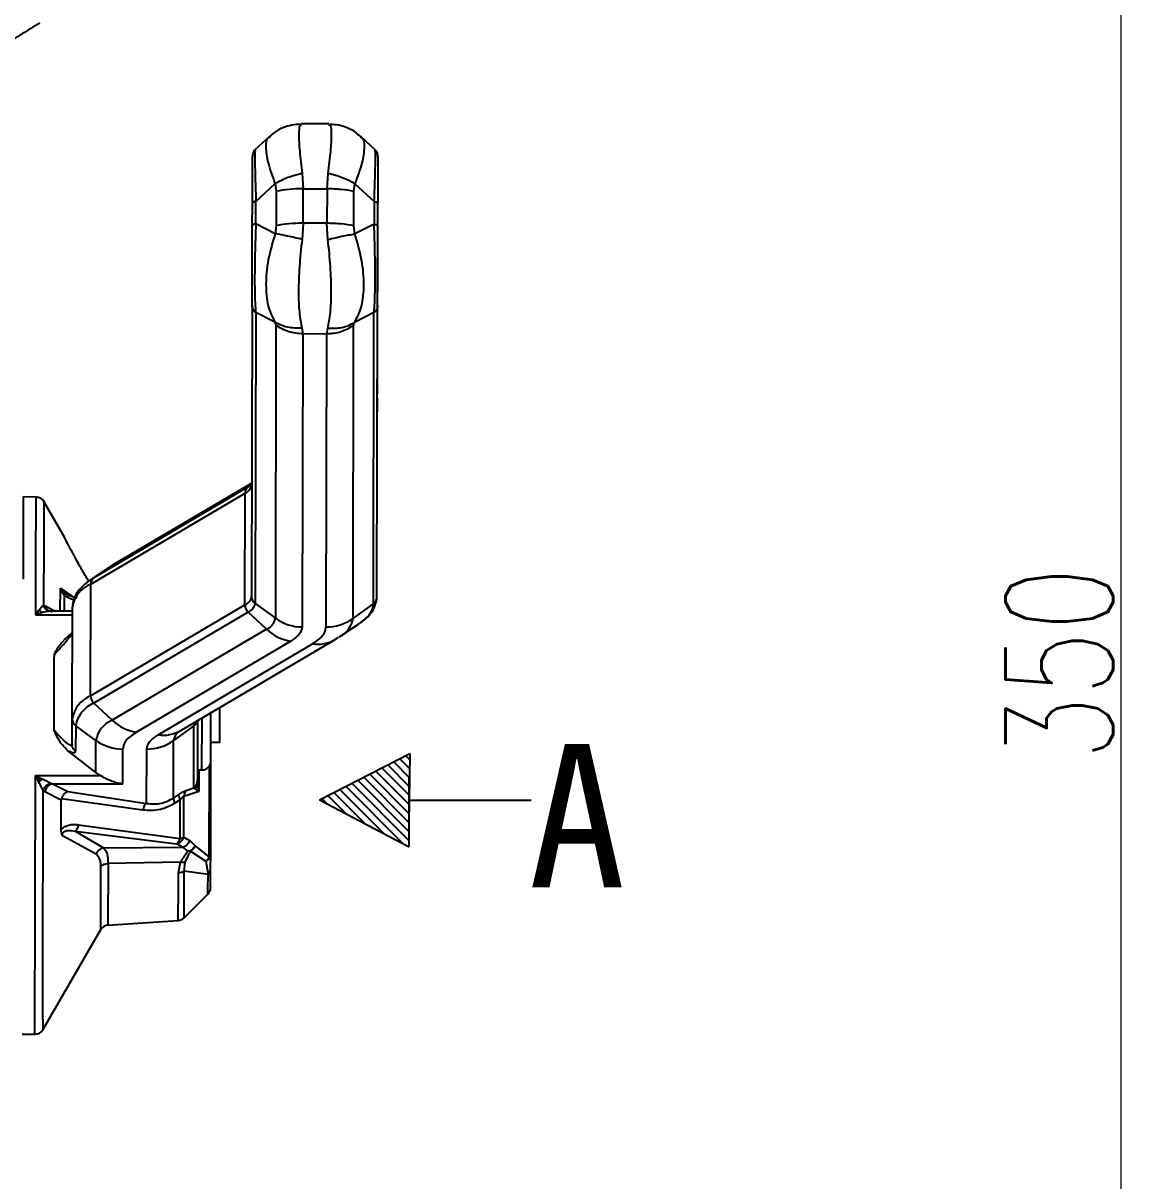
# Model space of a CAD drawing. Header units: millimetres. Extents: x 2003 to 4439, y 563 to 2285.
# Drawn here: x 2764.1 to 2888.3, y 2026.8 to 2156.1 of the extents above; entities that cross this region are included whole.
import ezdxf

# ---------------------------------------------------------------- set-up
doc = ezdxf.new("R2010")
doc.units = ezdxf.units.MM
doc.layers.add('AM_5', color=3, linetype='Continuous', lineweight=25)
doc.layers.add('文字', color=7, linetype='Continuous', lineweight=13)
doc.layers.add('layer 1', color=7, linetype='Continuous')
doc.styles.add('SLDTEXTSTYLE1', font='txt.shx', dxfattribs={"width": 0.7, "bigfont": 'gbcbig.shx'})
doc.styles.add('STYLE1', font='txt.shx', dxfattribs={"width": 0.8, "height": 3, "bigfont": 'hzdx.shx'})
doc.dimstyles.new('SLDDIMSTYLE12$0', dxfattribs={"dimtxt": 12, "dimasz": 10, "dimexe": 0, "dimexo": 0.0625, "dimgap": 0.875, "dimtad": 1, "dimdec": 1, "dimlfac": 1.8, "dimrnd": 1e-09, "dimzin": 12, "dimdsep": 46, "dimtxsty": 'SLDTEXTSTYLE1', "dimcen": 0.09, "dimdle": 8.16, "dimclrd": 3, "dimclre": 3, "dimadec": 0, "dimazin": 3, "dimtfac": 1, "dimtdec": 1, "dimtofl": 0, "dimtmove": 0, "dimatfit": 3, "dimfxl": 0, "dimfrac": 2, "dimtolj": 1, "dimlwd": 5, "dimlwe": 5, "dimarcsym": 0})

# ---------------------------------------------------------------- blocks, each defined once
blk = doc.blocks.new('*D46')
at = {"layer": 'AM_5', "color": 3, "lineweight": 5, "transparency": 16777216}
blk.add_line((2702.75, 2233.99), (2886.64, 2233.99), dxfattribs=at)
at = {"layer": 'AM_5', "color": 3, "linetype": 'Continuous', "lineweight": 5, "transparency": 16777216}
for p, q in [((2886.64, 2223.99), (2886.64, 1945.25)), ((2749.82, 1935.25), (2886.64, 1935.25))]:
    blk.add_line(p, q, dxfattribs=at)
at = {"layer": 'AM_5', "color": 3, "transparency": 16777216}
for points in [[(2884.98, 2223.99), (2888.31, 2223.99), (2886.64, 2233.99)], [(2884.98, 1945.25), (2888.31, 1945.25), (2886.64, 1935.25)]]:
    blk.add_solid(points, dxfattribs=at)
at = {"layer": 'Defpoints', "color": 0, "transparency": 16777216}
for p in [(2702.69, 2233.99), (2749.76, 1935.25), (2886.64, 1935.25)]:
    blk.add_point(p, dxfattribs=at)
at = {"layer": 'AM_5', "color": 0, "transparency": 16777216, "insert": (2879.77, 2084.62), "char_height": 12, "attachment_point": 5, "rotation": 90, "style": 'SLDTEXTSTYLE1'}
blk.add_mtext('\\A1;350', dxfattribs=at)

msp = doc.modelspace()

# ---------------------------------------------------------------- hatches: boundary and pattern name
at = {"layer": 'layer 1'}
h = msp.add_hatch(dxfattribs=at)
h.set_pattern_fill('ANSI31', color=256, scale=0.225, angle=90)
h.set_pattern_definition([(135, (1597.6, -5048.2565), (-0.50513941, -0.50513941), [])])
h.paths.add_polyline_path([(2807.271, 2074.557), (2797.164, 2069.415), (2807.2, 2064.135), (2807.2, 2069.347)])

# ---------------------------------------------------------------- linework, layer by layer
at = {"color": 7, "linetype": 'Continuous', "lineweight": 25}
for p, q in [((2798.238, 2144.872), (2795.169, 2144.879)), ((2795.169, 2144.779), (2795.083, 2144.726)), ((2798.327, 2144.717), (2798.238, 2144.773)), ((2791.606, 2143.492), (2789.965, 2141.976)), ((2791.597, 2143.406), (2791.657, 2143.434)), ((2801.743, 2143.409), (2801.809, 2143.379)), ((2803.432, 2141.945), (2801.796, 2143.469)), ((2795.246, 2139.348), (2795.355, 2137.635)), ((2798.022, 2137.629), (2798.138, 2139.342)), ((2790.085, 2136.229), (2792.243, 2138.222)), ((2792.243, 2138.222), (2792.354, 2137.365)), ((2792.354, 2137.365), (2792.346, 2133.52)), ((2795.347, 2133.79), (2795.355, 2137.635)), ((2795.355, 2137.635), (2798.022, 2137.629)), ((2798.022, 2137.629), (2798.013, 2133.784)), ((2801.013, 2133.502), (2801.021, 2137.347)), ((2801.021, 2137.347), (2801.135, 2138.203)), ((2801.135, 2138.203), (2803.285, 2136.201)), ((2789.679, 2133.51), (2789.685, 2136.009)), ((2790.08, 2133.73), (2790.085, 2136.229)), ((2803.285, 2136.201), (2803.28, 2133.701)), ((2803.679, 2133.48), (2803.685, 2135.979)), ((2792.231, 2132.617), (2790.08, 2133.73)), ((2792.346, 2133.52), (2792.231, 2132.617)), ((2795.347, 2133.79), (2795.23, 2131.983)), ((2798.013, 2133.784), (2795.347, 2133.79)), ((2798.122, 2131.977), (2798.013, 2133.784)), ((2801.123, 2132.598), (2801.013, 2133.502)), ((2803.28, 2133.701), (2801.123, 2132.598)), ((2803.654, 2121.83), (2803.673, 2130.434)), ((2789.66, 2124.604), (2789.591, 2092.085)), ((2803.591, 2092.055), (2803.66, 2124.574)), ((2790.059, 2123.834), (2789.989, 2091.315)), ((2792.21, 2122.722), (2790.059, 2123.834)), ((2803.259, 2123.806), (2801.102, 2122.703)), ((2803.189, 2091.287), (2803.259, 2123.806)), ((2792.21, 2122.722), (2792.322, 2122.388)), ((2792.322, 2122.388), (2792.252, 2089.676)), ((2795.209, 2122.088), (2795.32, 2121.421)), ((2797.987, 2121.415), (2798.101, 2122.082)), ((2800.919, 2089.658), (2800.989, 2122.37)), ((2800.989, 2122.37), (2801.102, 2122.703)), ((2795.32, 2121.421), (2795.25, 2088.709)), ((2797.987, 2121.415), (2795.32, 2121.421)), ((2797.917, 2088.703), (2797.987, 2121.415)), ((2803.651, 2120.068), (2803.654, 2121.504)), ((2803.646, 2117.693), (2803.649, 2119.283)), ((2803.65, 2119.628), (2803.65, 2119.658)), ((2803.639, 2114.652), (2803.644, 2116.96)), ((2803.635, 2112.717), (2803.638, 2114.307)), ((2789.618, 2104.754), (2774.068, 2095.585)), ((2789.618, 2104.761), (2774.24, 2095.692)), ((2771.646, 2093.496), (2788.869, 2103.653)), ((2772.01, 2094.218), (2789.234, 2104.375)), ((2788.843, 2091.157), (2788.869, 2103.653)), ((2789.234, 2104.375), (2789.618, 2104.63)), ((2789.379, 2104.466), (2789.234, 2104.375)), ((2789.53, 2104.5), (2789.471, 2104.53)), ((2789.613, 2104.505), (2789.618, 2104.582)), ((2765.537, 2103.215), (2764.115, 2103.218)), ((2768.738, 2098.647), (2766.396, 2102.724)), ((2774.238, 2095.69), (2773.874, 2095.442)), ((2774.068, 2095.585), (2774.24, 2095.692)), ((2773.733, 2095.375), (2771.636, 2093.984)), ((2772.01, 2094.218), (2774.068, 2095.585)), ((2774.068, 2095.585), (2773.733, 2095.375)), ((2771.619, 2081), (2771.646, 2093.496)), ((2771.636, 2093.984), (2772.01, 2094.218)), ((2768.242, 2090.459), (2768.247, 2093.018)), ((2768.247, 2093.018), (2768.382, 2092.7)), ((2768.442, 2092.756), (2768.247, 2093.018)), ((2768.247, 2093.018), (2769.718, 2092.043)), ((2768.382, 2092.7), (2768.442, 2092.756)), ((2768.382, 2092.7), (2768.68, 2092.256)), ((2768.831, 2092.403), (2768.442, 2092.756)), ((2768.68, 2092.256), (2768.676, 2090.458)), ((2770.143, 2091.914), (2769.151, 2092.215)), ((2765.509, 2090.026), (2765.886, 2090.602)), ((2766.378, 2091.149), (2766.561, 2091.078)), ((2766.561, 2091.078), (2767.725, 2090.46)), ((2766.86, 2090.533), (2766.922, 2090.522)), ((2766.967, 2090.453), (2766.871, 2090.529)), ((2769.562, 2078.447), (2769.588, 2090.944)), ((2771.619, 2081), (2788.843, 2091.157)), ((2789.989, 2091.315), (2792.252, 2089.676)), ((2800.919, 2089.658), (2803.189, 2091.287)), ((2766.262, 2090.301), (2765.509, 2090.026)), ((2769.586, 2090.017), (2765.509, 2090.026)), ((2767.242, 2090.456), (2766.964, 2090.443)), ((2769.587, 2090.457), (2767.118, 2090.462)), ((2767.426, 2090.422), (2767.242, 2090.456)), ((2789.204, 2090.341), (2771.98, 2080.184)), ((2791.255, 2088.439), (2789.204, 2090.341)), ((2791.255, 2088.439), (2774.031, 2078.282)), ((2799.446, 2087.624), (2801.543, 2089.015)), ((2793.972, 2087.123), (2776.749, 2076.966)), ((2779.166, 2076.651), (2796.389, 2086.808)), ((2781.716, 2077.15), (2798.939, 2087.307)), ((2798.939, 2087.307), (2799.111, 2087.414)), ((2798.94, 2087.308), (2799.305, 2087.557)), ((2799.363, 2087.57), (2799.446, 2087.624)), ((2774.031, 2078.282), (2771.98, 2080.184)), ((2785.967, 2079.657), (2786.064, 2079.657)), ((2786.056, 2075.79), (2786.064, 2079.657)), ((2769.556, 2075.595), (2769.562, 2078.447)), ((2769.96, 2077.677), (2769.954, 2074.825)), ((2772.223, 2076.038), (2769.96, 2077.677)), ((2783.16, 2077.649), (2780.89, 2076.02)), ((2783.145, 2070.727), (2783.16, 2077.649)), ((2783.561, 2078.238), (2783.55, 2072.992)), ((2784.049, 2072.739), (2784.062, 2078.534)), ((2772.215, 2072.438), (2772.223, 2076.038)), ((2775.213, 2071.18), (2775.221, 2075.071)), ((2777.875, 2069), (2777.888, 2075.065)), ((2780.876, 2069.594), (2780.89, 2076.02)), ((2786.056, 2075.79), (2785.056, 2075.792)), ((2772.681, 2072.111), (2772.215, 2072.438)), ((2783.55, 2072.992), (2783.547, 2071.495)), ((2783.549, 2072.741), (2784.049, 2072.739)), ((2783.703, 2072.806), (2783.698, 2070.316)), ((2784.875, 2062.985), (2784.897, 2073.205)), ((2765.409, 2043.215), (2765.471, 2072.126)), ((2765.471, 2072.126), (2772.681, 2072.111)), ((2765.758, 2071.55), (2765.471, 2072.126)), ((2765.471, 2072.126), (2766.047, 2071.829)), ((2765.845, 2071.376), (2765.758, 2071.55)), ((2766.047, 2071.829), (2766.222, 2071.74)), ((2767.201, 2071.262), (2767.385, 2071.197)), ((2767.385, 2071.197), (2769.065, 2070.321)), ((2767.385, 2071.197), (2775.213, 2071.18)), ((2783.537, 2071.101), (2783.52, 2071.278)), ((2783.547, 2071.495), (2783.546, 2071.221)), ((2783.583, 2071), (2783.546, 2071.221)), ((2766.517, 2070.289), (2766.333, 2070.414)), ((2768.352, 2069.355), (2766.517, 2070.289)), ((2769.065, 2070.321), (2777.875, 2069)), ((2780.876, 2069.594), (2781.459, 2069.988)), ((2783.698, 2070.316), (2782.041, 2069.768)), ((2782.288, 2070.442), (2783.145, 2070.727)), ((2783.145, 2070.727), (2783.277, 2070.634)), ((2783.277, 2070.634), (2783.698, 2070.316)), ((2783.557, 2071.005), (2783.528, 2071.063)), ((2783.698, 2070.316), (2783.583, 2071)), ((2768.345, 2066.078), (2768.352, 2069.355)), ((2768.375, 2069.526), (2768.352, 2069.355)), ((2777.441, 2068.246), (2768.375, 2069.526)), ((2781.626, 2069.393), (2781.043, 2069.013)), ((2781.617, 2065.079), (2781.626, 2069.393)), ((2770.29, 2066.62), (2781.617, 2065.079)), ((2772.233, 2063.321), (2768.498, 2065.393)), ((2769.891, 2065.897), (2773.065, 2064.024)), ((2769.891, 2065.897), (2781.218, 2064.492)), ((2782.031, 2065.231), (2782.696, 2064.843)), ((2782.696, 2064.843), (2783.288, 2064.248)), ((2773.065, 2064.024), (2781.883, 2064.128)), ((2781.883, 2064.128), (2781.218, 2064.492)), ((2782.491, 2063.659), (2781.674, 2062.435)), ((2781.883, 2064.128), (2782.491, 2063.659)), ((2782.775, 2063.668), (2782.635, 2063.654)), ((2782.775, 2063.668), (2784.494, 2062.557)), ((2783.288, 2064.248), (2784.875, 2062.985)), ((2773.579, 2062.286), (2773.565, 2055.398)), ((2781.674, 2062.435), (2773.579, 2062.286)), ((2781.426, 2061.249), (2781.674, 2062.435)), ((2782.064, 2061.448), (2782.189, 2062.408)), ((2784.494, 2062.557), (2784.732, 2061.066)), ((2785.026, 2061.665), (2785.029, 2063.353)), ((2772.767, 2054.902), (2772.783, 2061.983)), ((2784.732, 2061.066), (2782.064, 2061.448)), ((2784.728, 2059.435), (2784.732, 2061.066)), ((2782.053, 2056.219), (2784.727, 2058.881)), ((2784.727, 2058.881), (2784.728, 2059.435)), ((2773.565, 2055.398), (2781.418, 2055.93)), ((2782.053, 2056.219), (2782.054, 2056.876)), ((2766.276, 2043.714), (2772.767, 2054.902)), ((2766.278, 2044.856), (2766.276, 2043.714)), ((2763.986, 2043.218), (2765.409, 2043.215))]:
    msp.add_line(p, q, dxfattribs=at)
at = {"color": 7, "linetype": 'Continuous', "lineweight": 25, "flags": 128}
for points in [[(2789.495, 2104.547), (2789.415, 2104.49), (2789.379, 2104.466)], [(2764.115, 2103.218), (2764.115, 2103.187), (2764.114, 2102.863), (2764.112, 2102.191), (2764.11, 2101.18), (2764.107, 2099.841), (2764.104, 2098.19), (2764.1, 2096.246), (2764.095, 2094.032)], [(2771.308, 2093.753), (2771.543, 2093.922), (2771.636, 2093.984)], [(2803.564, 2091.835), (2803.584, 2091.944), (2803.591, 2092.055)], [(2783.541, 2078.227), (2783.534, 2078.196), (2783.53, 2078.18)], [(2782.031, 2065.231), (2782.032, 2065.777), (2782.033, 2066.33), (2782.035, 2066.89), (2782.036, 2067.456), (2782.037, 2068.027), (2782.038, 2068.603), (2782.039, 2069.184), (2782.041, 2069.768)]]:
    msp.add_lwpolyline(points, dxfattribs=at)
at = {"color": 7, "linetype": 'Continuous', "lineweight": 25}
for centre, radius, start, end in [((2788.36, 2104.848), 1.298, 293.08147, 344.71047), ((2789.723, 2103.675), 0.854, 124.96394, 181.4796), ((2765.535, 2102.215), 1, 29.87752, 88.78166), ((2772.934, 2090.353), 3.397, 112.27537, 169.98802), ((2772.499, 2093.519), 0.854, 124.96424, 181.47959), ((2788.374, 2092.3), 1.235, 292.27534, 349.98804), ((2790.54, 2092.089), 0.95, 180.20287, 234.51476), ((2802.636, 2092.067), 0.956, 305.32842, 345.9426), ((2789.966, 2091.166), 1.124, 180.45492, 227.25342), ((2788.712, 2091.541), 1.297, 292.27555, 349.98754), ((2800.912, 2091.426), 2.281, 310.49638, 356.50834), ((2790.63, 2089.963), 1.647, 292.27534, 349.98804), ((2795.252, 2093.842), 5.133, 234.24005, 269.98181), ((2797.937, 2093.836), 5.133, 269.77321, 305.51496), ((2798.169, 2090.099), 2.785, 297.28452, 350.89381), ((2798.466, 2093.752), 5.649, 303.00168, 314.03972), ((2794.681, 2092.05), 4.978, 226.51011, 261.8155), ((2796.943, 2090.742), 3.973, 261.99352, 300.1682), ((2772.907, 2077.857), 3.397, 112.27534, 169.98804), ((2773.244, 2077.097), 3.335, 112.27534, 169.98804), ((2772.743, 2081.009), 1.124, 180.45496, 227.25325), ((2770.511, 2078.451), 0.95, 180.20285, 234.51412), ((2775.163, 2075.519), 2.985, 112.27534, 169.98804), ((2777.457, 2081.893), 4.978, 226.51012, 261.8155), ((2782.604, 2078.432), 0.96, 305.41486, 344.83941), ((2783.938, 2077.624), 0.779, 142.71658, 178.13099), ((2779.719, 2080.585), 3.973, 261.99352, 300.1682), ((2782.417, 2075.772), 1.547, 116.74671, 170.79661), ((2775.223, 2080.203), 5.133, 234.24006, 269.98181), ((2777.908, 2080.198), 5.133, 269.77306, 305.51487), ((2784.052, 2073.739), 1, 269.87751, 359.87751), ((2782.981, 2069.805), 0.941, 137.39243, 182.2552), ((2784.021, 2059.59), 1, 314.87872, 359.87751), ((2781.347, 2056.927), 1, 274.41022, 314.87938), ((2773.632, 2054.4), 1, 93.87747, 149.87695), ((2765.411, 2044.215), 1, 269.87751, 329.8775)]:
    msp.add_arc(centre, radius, start, end, dxfattribs=at)
msp.add_ellipse((2760.217, 2073.227), major_axis=(39.739, -29.602), ratio=0.1347016, start_param=1.3656679, end_param=1.4483144, dxfattribs=at)
for points, knots in [([(2765.939, 2156.132), (2765.261, 2155.725), (2764.091, 2155.023), (2763.184, 2154.425), (2762.892, 2154.219), (2762.837, 2154.181)], [0, 0, 0, 0, 0.5280154, 0.9113192, 1, 1, 1, 1]), ([(2795.085, 2144.836), (2794.744, 2144.818), (2794.054, 2144.781), (2793.059, 2144.458), (2792.208, 2144.013), (2791.763, 2143.605), (2791.575, 2143.432)], [0, 0, 0, 0, 0.2636482, 0.533255, 0.8030343, 1, 1, 1, 1]), ([(2801.831, 2143.405), (2801.643, 2143.579), (2801.199, 2143.991), (2800.349, 2144.44), (2799.356, 2144.767), (2798.666, 2144.807), (2798.325, 2144.826)], [0, 0, 0, 0, 0.1977901, 0.4672889, 0.7366185, 1, 1, 1, 1]), ([(2795.083, 2144.726), (2795.043, 2144.718), (2794.905, 2144.691), (2794.853, 2143.715), (2794.93, 2141.937), (2795.139, 2140.221), (2795.246, 2139.348)], [0, 0, 0, 0, 0.11605385, 0.4072247, 0.69857038, 1, 1, 1, 1]), ([(2798.138, 2139.342), (2798.248, 2140.214), (2798.465, 2141.929), (2798.549, 2143.706), (2798.502, 2144.681), (2798.365, 2144.71), (2798.327, 2144.717)], [0, 0, 0, 0, 0.30235279, 0.59460149, 0.88666372, 1, 1, 1, 1]), ([(2792.243, 2138.222), (2791.952, 2139.027), (2791.379, 2140.61), (2791.183, 2142.323), (2791.268, 2143.279), (2791.561, 2143.392), (2791.597, 2143.406)], [0, 0, 0, 0, 0.3251035, 0.63959, 0.9563205, 1, 1, 1, 1]), ([(2801.809, 2143.379), (2801.844, 2143.364), (2802.135, 2143.249), (2802.212, 2142.295), (2802.01, 2140.587), (2801.43, 2139.007), (2801.135, 2138.203)], [0, 0, 0, 0, 0.0437585, 0.3588199, 0.6740807, 1, 1, 1, 1]), ([(2789.685, 2136.009), (2789.687, 2136.989), (2789.69, 2138.387), (2789.693, 2139.781), (2789.694, 2140.542), (2789.695, 2141.028), (2789.696, 2141.322), (2789.696, 2141.222), (2789.696, 2141.187)], [0, 0, 0, 0, 0.3430655, 0.489647, 0.6330797, 0.7764735, 0.9232465, 1, 1, 1, 1]), ([(2789.968, 2141.969), (2789.957, 2141.959), (2789.887, 2141.896), (2789.798, 2141.743), (2789.712, 2141.524), (2789.701, 2141.368), (2789.696, 2141.291)], [0, 0, 0, 0, 0.0623363, 0.3776324, 0.693034, 1, 1, 1, 1]), ([(2790.023, 2141.909), (2790.015, 2141.939), (2789.977, 2142.078), (2789.961, 2141.217), (2789.984, 2139.255), (2790.05, 2137.29), (2790.085, 2136.229)], [0, 0, 0, 0, 0.0799609, 0.3699951, 0.6599223, 1, 1, 1, 1]), ([(2803.285, 2136.201), (2803.325, 2137.253), (2803.398, 2139.21), (2803.431, 2141.175), (2803.418, 2142.047), (2803.38, 2141.908), (2803.371, 2141.877)], [0, 0, 0, 0, 0.3373309, 0.6273478, 0.9171835, 1, 1, 1, 1]), ([(2803.696, 2141.262), (2803.691, 2141.338), (2803.681, 2141.494), (2803.596, 2141.714), (2803.508, 2141.866), (2803.439, 2141.929), (2803.428, 2141.938)], [0, 0, 0, 0, 0.3080927, 0.6246521, 0.9411056, 1, 1, 1, 1]), ([(2803.696, 2141.154), (2803.696, 2141.189), (2803.696, 2141.29), (2803.695, 2140.991), (2803.694, 2140.5), (2803.693, 2139.736), (2803.69, 2138.342), (2803.687, 2136.951), (2803.685, 2135.979)], [0, 0, 0, 0, 0.0793091, 0.2259045, 0.3693521, 0.5127847, 0.6595677, 1, 1, 1, 1]), ([(2795.246, 2139.348), (2794.702, 2139.209), (2793.614, 2138.931), (2792.7, 2138.459), (2792.243, 2138.222)], [0, 0, 0, 0, 0.5000023, 1, 1, 1, 1]), ([(2801.135, 2138.203), (2800.68, 2138.442), (2799.768, 2138.918), (2798.681, 2139.201), (2798.138, 2139.342)], [0, 0, 0, 0, 0.4999977, 1, 1, 1, 1]), ([(2789.66, 2124.604), (2789.661, 2124.981), (2789.662, 2125.519), (2789.665, 2126.852), (2789.667, 2127.928), (2789.67, 2129.141), (2789.674, 2131.025), (2789.677, 2132.488), (2789.679, 2133.51)], [0, 0, 0, 0, 0.2713523, 0.38737, 0.5008964, 0.614411, 0.7305771, 1, 1, 1, 1]), ([(2790.08, 2133.73), (2790.04, 2132.608), (2789.967, 2130.522), (2789.929, 2127.528), (2789.955, 2125.101), (2790.022, 2124.278), (2790.059, 2123.834)], [0, 0, 0, 0, 0.2683795, 0.4991161, 0.72970851, 1, 1, 1, 1]), ([(2803.259, 2123.806), (2803.297, 2124.245), (2803.367, 2125.063), (2803.404, 2127.475), (2803.38, 2130.474), (2803.315, 2132.57), (2803.28, 2133.701)], [0, 0, 0, 0, 0.2680966, 0.4988227, 0.7294637, 1, 1, 1, 1]), ([(2803.66, 2124.574), (2803.661, 2124.947), (2803.662, 2125.482), (2803.665, 2126.804), (2803.667, 2127.878), (2803.67, 2129.088), (2803.674, 2130.979), (2803.677, 2132.449), (2803.679, 2133.48)], [0, 0, 0, 0, 0.2691806, 0.3853625, 0.4988695, 0.6124074, 0.7284377, 1, 1, 1, 1]), ([(2792.231, 2132.617), (2791.938, 2131.635), (2791.362, 2129.704), (2791.128, 2126.902), (2791.35, 2124.424), (2791.92, 2123.296), (2792.21, 2122.722)], [0, 0, 0, 0, 0.2541677, 0.5000156, 0.7457168, 1, 1, 1, 1]), ([(2795.23, 2131.983), (2794.69, 2132.111), (2793.604, 2132.369), (2792.691, 2132.534), (2792.232, 2132.617)], [0, 0, 0, 0, 0.4968676, 1, 1, 1, 1]), ([(2795.23, 2131.983), (2795.12, 2130.962), (2794.904, 2128.954), (2794.81, 2126.123), (2794.893, 2123.675), (2795.102, 2122.623), (2795.209, 2122.088)], [0, 0, 0, 0, 0.2542602, 0.5000155, 0.7456229, 1, 1, 1, 1]), ([(2798.101, 2122.082), (2798.21, 2122.617), (2798.424, 2123.668), (2798.517, 2126.116), (2798.436, 2128.947), (2798.228, 2130.956), (2798.122, 2131.977)], [0, 0, 0, 0, 0.2543723, 0.4999845, 0.7457353, 1, 1, 1, 1]), ([(2798.122, 2131.977), (2798.666, 2132.103), (2799.754, 2132.356), (2800.667, 2132.518), (2801.123, 2132.598)], [0, 0, 0, 0, 0.50000083, 1, 1, 1, 1]), ([(2801.102, 2122.703), (2801.393, 2123.271), (2801.967, 2124.395), (2802.204, 2126.871), (2801.981, 2129.681), (2801.412, 2131.615), (2801.123, 2132.598)], [0, 0, 0, 0, 0.2523714, 0.4999867, 0.7458393, 1, 1, 1, 1]), ([(2795.209, 2122.088), (2794.665, 2122.073), (2793.578, 2122.043), (2792.666, 2122.496), (2792.21, 2122.722)], [0, 0, 0, 0, 0.49999995, 1, 1, 1, 1]), ([(2798.101, 2122.082), (2798.641, 2122.065), (2799.728, 2122.029), (2800.642, 2122.478), (2801.102, 2122.703)], [0, 0, 0, 0, 0.4968674, 1, 1, 1, 1]), ([(2803.641, 2115.751), (2803.642, 2115.855), (2803.642, 2116.127), (2803.643, 2116.67), (2803.645, 2117.211), (2803.645, 2117.324)], [0, 0, 0, 0, 0.3316011, 0.8605175, 1, 1, 1, 1]), ([(2803.641, 2115.562), (2803.641, 2115.557), (2803.641, 2115.541), (2803.641, 2115.667), (2803.641, 2115.751)], [0, 0, 0, 0, 0.3310024, 1, 1, 1, 1]), ([(2765.509, 2090.026), (2765.512, 2091.431), (2765.518, 2094.24), (2765.526, 2097.667), (2765.531, 2100.389), (2765.535, 2102.222), (2765.537, 2103.165), (2765.537, 2103.118), (2765.537, 2103.101)], [0, 0, 0, 0, 0.1799587, 0.3599173, 0.539876, 0.7198347, 0.8997934, 1, 1, 1, 1]), ([(2766.402, 2102.675), (2766.402, 2102.688), (2766.402, 2102.792), (2766.401, 2102.359), (2766.399, 2101.34), (2766.396, 2099.63), (2766.391, 2097.34), (2766.385, 2094.536), (2766.38, 2092.278), (2766.378, 2091.149)], [0, 0, 0, 0, 0.0217233, 0.1847696, 0.3478159, 0.5108621, 0.6739081, 0.8369541, 1, 1, 1, 1]), ([(2771.43, 2093.775), (2771.357, 2093.894), (2771.05, 2094.397), (2770.564, 2095.244), (2769.966, 2096.318), (2769.427, 2097.325), (2768.98, 2098.184), (2768.748, 2098.633), (2768.738, 2098.643), (2768.736, 2098.645)], [0, 0, 0, 0, 0.0645029, 0.2723656, 0.3928511, 0.5848746, 0.7776318, 0.9511742, 1, 1, 1, 1]), ([(2771.399, 2093.821), (2770.905, 2093.408), (2769.911, 2092.578), (2769.714, 2091.637), (2769.616, 2091.164)], [0, 0, 0, 0, 0.4978748, 1, 1, 1, 1]), ([(2768.831, 2092.403), (2768.818, 2092.396), (2768.793, 2092.383), (2768.718, 2092.299), (2768.68, 2092.256)], [0, 0, 0, 0, 0.4911669, 1, 1, 1, 1]), ([(2768.68, 2092.256), (2768.787, 2092.185), (2769.016, 2092.033), (2769.41, 2091.849), (2769.683, 2091.785), (2769.825, 2091.751)], [0, 0, 0, 0, 0.29699943, 0.63236881, 1, 1, 1, 1]), ([(2769.16, 2092.213), (2769.139, 2092.223), (2769.032, 2092.272), (2768.92, 2092.345), (2768.831, 2092.403)], [0, 0, 0, 0, 0.2007968, 1, 1, 1, 1]), ([(2801.78, 2089.178), (2802.275, 2089.591), (2803.268, 2090.42), (2803.465, 2091.362), (2803.564, 2091.835)], [0, 0, 0, 0, 0.4978748, 1, 1, 1, 1]), ([(2765.886, 2090.602), (2765.986, 2090.737), (2766.163, 2090.975), (2766.313, 2091.097), (2766.378, 2091.149)], [0, 0, 0, 0, 0.56842111, 1, 1, 1, 1]), ([(2766.262, 2090.301), (2766.196, 2090.339), (2766.064, 2090.414), (2765.945, 2090.539), (2765.886, 2090.602)], [0, 0, 0, 0, 0.4999991, 1, 1, 1, 1]), ([(2767.242, 2090.456), (2767.147, 2090.462), (2766.952, 2090.472), (2766.688, 2090.621), (2766.479, 2090.851), (2766.411, 2091.052), (2766.378, 2091.149)], [0, 0, 0, 0, 0.2432277, 0.5000045, 0.7567789, 1, 1, 1, 1]), ([(2767.426, 2090.422), (2767.327, 2090.419), (2767.124, 2090.411), (2766.853, 2090.546), (2766.646, 2090.773), (2766.589, 2090.978), (2766.561, 2091.078)], [0, 0, 0, 0, 0.2423329, 0.4999383, 0.7575772, 1, 1, 1, 1]), ([(2766.964, 2090.443), (2766.924, 2090.442), (2766.71, 2090.436), (2766.463, 2090.362), (2766.262, 2090.301)], [0, 0, 0, 0, 0.18422448, 1, 1, 1, 1]), ([(2767.577, 2085.616), (2767.858, 2085.922), (2768.36, 2086.467), (2768.959, 2087.172), (2769.29, 2087.595), (2769.454, 2087.822), (2769.508, 2087.917), (2769.531, 2087.959)], [0, 0, 0, 0, 0.3800989, 0.6787149, 0.8002606, 0.9135692, 1, 1, 1, 1]), ([(2769.536, 2087.959), (2769.483, 2087.937), (2769.373, 2087.892), (2769.045, 2087.605), (2768.759, 2087.368), (2768.63, 2087.262)], [0, 0, 0, 0, 0.33709153, 0.70193864, 1, 1, 1, 1]), ([(2769.531, 2087.959), (2769.537, 2087.969), (2769.579, 2088.037), (2769.581, 2088.066), (2769.582, 2088.091)], [0, 0, 0, 0, 0.1498455, 1, 1, 1, 1]), ([(2767.577, 2085.616), (2767.768, 2086.029), (2768.044, 2086.623), (2768.522, 2087.082), (2768.668, 2087.222)], [0, 0, 0, 0, 0.69406746, 1, 1, 1, 1]), ([(2785.029, 2063.353), (2785.031, 2064.291), (2785.035, 2066.202), (2785.043, 2069.741), (2785.051, 2073.452), (2785.058, 2076.687), (2785.062, 2078.442), (2785.063, 2079.102)], [0, 0, 0, 0, 0.2139671, 0.435408, 0.656849, 0.8708161, 1, 1, 1, 1]), ([(2785.052, 2073.737), (2785.052, 2073.811), (2785.052, 2073.924), (2785.053, 2074.61), (2785.055, 2075.319), (2785.057, 2076.201), (2785.06, 2077.481), (2785.062, 2078.545), (2785.063, 2079.237)], [0, 0, 0, 0, 0.2394568, 0.3683607, 0.5, 0.6316393, 0.7605432, 1, 1, 1, 1]), ([(2769.03, 2074.923), (2768.745, 2075.224), (2768.12, 2075.884), (2767.757, 2076.714), (2767.559, 2077.164)], [0, 0, 0, 0, 0.45684715, 1, 1, 1, 1]), ([(2769.506, 2075.489), (2769.482, 2075.478), (2769.428, 2075.454), (2769.264, 2075.521), (2768.934, 2075.737), (2768.338, 2076.28), (2767.838, 2076.847), (2767.559, 2077.164)], [0, 0, 0, 0, 0.08806886, 0.20113842, 0.32241757, 0.62070553, 1, 1, 1, 1]), ([(2781.724, 2077.158), (2781.711, 2077.149), (2781.692, 2077.137), (2781.719, 2077.151), (2781.725, 2077.154)], [0, 0, 0, 0, 0.7721606, 1, 1, 1, 1]), ([(2769.556, 2075.595), (2769.554, 2075.549), (2769.552, 2075.497), (2769.511, 2075.49), (2769.506, 2075.489)], [0, 0, 0, 0, 0.8613584, 1, 1, 1, 1]), ([(2769.588, 2075.358), (2769.586, 2075.363), (2769.557, 2075.438), (2769.556, 2075.519), (2769.556, 2075.595)], [0, 0, 0, 0, 0.0712594, 1, 1, 1, 1]), ([(2769.954, 2074.825), (2769.896, 2074.874), (2769.779, 2074.971), (2769.653, 2075.156), (2769.609, 2075.292), (2769.588, 2075.358)], [0, 0, 0, 0, 0.3420823, 0.6841646, 1, 1, 1, 1]), ([(2769.03, 2074.923), (2769.169, 2074.858), (2769.443, 2074.731), (2769.732, 2074.663), (2769.919, 2074.684), (2769.942, 2074.777), (2769.954, 2074.825)], [0, 0, 0, 0, 0.2643449, 0.5180732, 0.7521058, 1, 1, 1, 1]), ([(2765.758, 2071.55), (2765.805, 2071.599), (2765.898, 2071.695), (2765.998, 2071.784), (2766.047, 2071.829)], [0, 0, 0, 0, 0.5, 1, 1, 1, 1]), ([(2766.222, 2071.74), (2766.158, 2071.685), (2766.025, 2071.573), (2765.906, 2071.443), (2765.845, 2071.376)], [0, 0, 0, 0, 0.4869219, 1, 1, 1, 1]), ([(2766.333, 2070.414), (2766.265, 2070.547), (2766.115, 2070.839), (2765.941, 2071.187), (2765.845, 2071.376)], [0, 0, 0, 0, 0.4544713, 1, 1, 1, 1]), ([(2766.222, 2071.74), (2766.401, 2071.65), (2766.749, 2071.474), (2767.053, 2071.331), (2767.201, 2071.262)], [0, 0, 0, 0, 0.5125457, 1, 1, 1, 1]), ([(2766.333, 2070.414), (2766.367, 2070.511), (2766.436, 2070.709), (2766.646, 2070.97), (2766.91, 2071.172), (2767.106, 2071.233), (2767.201, 2071.262)], [0, 0, 0, 0, 0.2432193, 0.4999892, 0.7567655, 1, 1, 1, 1]), ([(2767.385, 2071.197), (2767.286, 2071.172), (2767.083, 2071.121), (2766.811, 2070.907), (2766.603, 2070.619), (2766.545, 2070.397), (2766.517, 2070.289)], [0, 0, 0, 0, 0.2423132, 0.4999118, 0.7575586, 1, 1, 1, 1]), ([(2775.213, 2071.18), (2775.208, 2071.181), (2774.76, 2071.238), (2773.894, 2071.445), (2773.074, 2071.895), (2772.681, 2072.111)], [0, 0, 0, 0, 0.0050146, 0.5222206, 1, 1, 1, 1]), ([(2783.277, 2070.634), (2783.316, 2070.674), (2783.396, 2070.756), (2783.48, 2070.901), (2783.536, 2071.058), (2783.543, 2071.167), (2783.546, 2071.221)], [0, 0, 0, 0, 0.24464624, 0.49574916, 0.74903382, 1, 1, 1, 1]), ([(2766.278, 2044.856), (2766.279, 2045.323), (2766.281, 2046.256), (2766.286, 2048.427), (2766.292, 2051.106), (2766.299, 2054.291), (2766.306, 2057.895), (2766.315, 2061.843), (2766.324, 2066.04), (2766.33, 2068.956), (2766.333, 2070.414)], [0, 0, 0, 0, 0.1249998, 0.2499997, 0.3749996, 0.4999996, 0.6249996, 0.7499997, 0.8749998, 1, 1, 1, 1]), ([(2769.065, 2070.321), (2769.064, 2070.321), (2769.063, 2070.321), (2769.057, 2070.319), (2769.038, 2070.314), (2768.968, 2070.29), (2768.83, 2070.219), (2768.643, 2070.053), (2768.475, 2069.811), (2768.407, 2069.617), (2768.375, 2069.526)], [0, 0, 0, 0, 0.0021587, 0.0060527, 0.0190753, 0.0664028, 0.2502171, 0.5000718, 0.7657091, 1, 1, 1, 1]), ([(2781.459, 2069.988), (2781.455, 2069.958), (2781.446, 2069.896), (2781.475, 2069.753), (2781.533, 2069.584), (2781.595, 2069.456), (2781.626, 2069.393)], [0, 0, 0, 0, 0.2465016, 0.5, 0.7534984, 1, 1, 1, 1]), ([(2781.459, 2069.988), (2781.624, 2070.096), (2781.939, 2070.299), (2782.176, 2070.396), (2782.288, 2070.442)], [0, 0, 0, 0, 0.5248892, 1, 1, 1, 1]), ([(2781.043, 2069.013), (2780.506, 2068.734), (2779.342, 2068.13), (2778.107, 2068.205), (2777.441, 2068.246)], [0, 0, 0, 0, 0.4609247, 1, 1, 1, 1]), ([(2777.875, 2069), (2777.831, 2068.971), (2777.741, 2068.912), (2777.617, 2068.735), (2777.51, 2068.51), (2777.464, 2068.333), (2777.441, 2068.246)], [0, 0, 0, 0, 0.2450812, 0.5000044, 0.7549251, 1, 1, 1, 1]), ([(2777.875, 2069), (2778.426, 2068.945), (2779.44, 2068.843), (2780.426, 2069.359), (2780.876, 2069.594)], [0, 0, 0, 0, 0.5442934, 1, 1, 1, 1]), ([(2780.876, 2069.594), (2780.872, 2069.564), (2780.864, 2069.503), (2780.894, 2069.364), (2780.951, 2069.2), (2781.012, 2069.075), (2781.043, 2069.013)], [0, 0, 0, 0, 0.24689639, 0.50039929, 0.75369434, 1, 1, 1, 1]), ([(2782.041, 2069.768), (2782.014, 2069.755), (2781.96, 2069.728), (2781.817, 2069.611), (2781.705, 2069.483), (2781.626, 2069.393)], [0, 0, 0, 0, 0.2120064, 0.4434905, 1, 1, 1, 1]), ([(2768.345, 2066.078), (2768.442, 2066.174), (2768.651, 2066.38), (2769.094, 2066.564), (2769.652, 2066.67), (2770.062, 2066.638), (2770.29, 2066.62)], [0, 0, 0, 0, 0.1823359, 0.3887892, 0.661241, 1, 1, 1, 1]), ([(2768.498, 2065.393), (2768.451, 2065.493), (2768.365, 2065.677), (2768.351, 2065.952), (2768.345, 2066.078)], [0, 0, 0, 0, 0.5416835, 1, 1, 1, 1]), ([(2768.498, 2065.393), (2768.493, 2065.427), (2768.482, 2065.493), (2768.49, 2065.597), (2768.524, 2065.698), (2768.586, 2065.786), (2768.668, 2065.853), (2768.798, 2065.923), (2769.228, 2066.033), (2769.592, 2065.958), (2769.891, 2065.897)], [0, 0, 0, 0, 0.0568929, 0.1087605, 0.1566899, 0.2041437, 0.2548575, 0.3103406, 0.4336006, 1, 1, 1, 1]), ([(2769.891, 2065.897), (2769.932, 2065.926), (2770.016, 2065.985), (2770.131, 2066.154), (2770.228, 2066.368), (2770.269, 2066.537), (2770.29, 2066.62)], [0, 0, 0, 0, 0.2454954, 0.5, 0.7545046, 1, 1, 1, 1]), ([(2781.218, 2064.492), (2781.257, 2064.516), (2781.335, 2064.564), (2781.445, 2064.698), (2781.544, 2064.87), (2781.592, 2065.01), (2781.617, 2065.079)], [0, 0, 0, 0, 0.2434778, 0.49574128, 0.75022047, 1, 1, 1, 1]), ([(2781.218, 2064.492), (2781.305, 2064.514), (2781.437, 2064.547), (2781.579, 2064.632), (2781.649, 2064.683), (2781.682, 2064.711), (2781.699, 2064.725), (2781.707, 2064.733), (2781.712, 2064.737), (2781.714, 2064.739), (2781.715, 2064.739), (2781.715, 2064.74), (2781.715, 2064.74), (2781.715, 2064.74)], [0, 0, 0, 0, 0.4878415, 0.7421687, 0.8707162, 0.9351657, 0.9674126, 0.9835388, 0.9955544, 0.9987325, 0.9996036, 0.9998609, 1, 1, 1, 1]), ([(2781.617, 2065.079), (2781.699, 2065.098), (2781.863, 2065.137), (2781.975, 2065.2), (2782.031, 2065.231)], [0, 0, 0, 0, 0.5, 1, 1, 1, 1]), ([(2781.883, 2064.128), (2781.968, 2064.149), (2782.144, 2064.193), (2782.382, 2064.356), (2782.58, 2064.576), (2782.658, 2064.755), (2782.696, 2064.843)], [0, 0, 0, 0, 0.2440114, 0.4991729, 0.7547749, 1, 1, 1, 1]), ([(2773.065, 2064.024), (2772.978, 2064.004), (2772.798, 2063.963), (2772.553, 2063.802), (2772.351, 2063.585), (2772.272, 2063.408), (2772.233, 2063.321)], [0, 0, 0, 0, 0.2446204, 0.4999949, 0.7553723, 1, 1, 1, 1]), ([(2773.065, 2064.024), (2773.221, 2063.834), (2773.515, 2063.473), (2773.559, 2062.668), (2773.579, 2062.286)], [0, 0, 0, 0, 0.5262167, 1, 1, 1, 1]), ([(2782.189, 2062.408), (2782.296, 2062.652), (2782.473, 2063.056), (2782.661, 2063.419), (2782.742, 2063.593), (2782.766, 2063.648), (2782.775, 2063.668)], [0, 0, 0, 0, 0.5043385, 0.8341109, 0.9378515, 1, 1, 1, 1]), ([(2782.491, 2063.659), (2782.573, 2063.681), (2782.738, 2063.725), (2782.948, 2063.852), (2783.144, 2064.022), (2783.234, 2064.163), (2783.288, 2064.248)], [0, 0, 0, 0, 0.25004, 0.5000807, 0.7004278, 1, 1, 1, 1]), ([(2782.635, 2063.654), (2782.635, 2063.654), (2782.634, 2063.654), (2782.631, 2063.654), (2782.624, 2063.654), (2782.608, 2063.653), (2782.563, 2063.653), (2782.522, 2063.657), (2782.491, 2063.659)], [0, 0, 0, 0, 0.0073615, 0.0208826, 0.0663986, 0.1545232, 0.3592931, 1, 1, 1, 1]), ([(2783.288, 2064.248), (2783.227, 2064.127), (2783.107, 2063.886), (2782.885, 2063.741), (2782.775, 2063.668)], [0, 0, 0, 0, 0.5000043, 1, 1, 1, 1]), ([(2772.783, 2061.983), (2772.775, 2062.144), (2772.76, 2062.468), (2772.606, 2062.985), (2772.382, 2063.187), (2772.233, 2063.321)], [0, 0, 0, 0, 0.2478447, 0.4971114, 1, 1, 1, 1]), ([(2782.189, 2062.408), (2782.111, 2062.397), (2781.955, 2062.376), (2781.768, 2062.415), (2781.674, 2062.435)], [0, 0, 0, 0, 0.4978424, 1, 1, 1, 1]), ([(2784.494, 2062.557), (2784.572, 2062.616), (2784.727, 2062.733), (2784.826, 2062.901), (2784.875, 2062.985)], [0, 0, 0, 0, 0.5000005, 1, 1, 1, 1]), ([(2784.849, 2062.839), (2784.847, 2062.835), (2784.839, 2062.825), (2784.815, 2062.795), (2784.768, 2062.74), (2784.664, 2062.649), (2784.562, 2062.594), (2784.494, 2062.557)], [0, 0, 0, 0, 0.03078114, 0.08287584, 0.25102284, 0.50099778, 1, 1, 1, 1]), ([(2785.029, 2063.353), (2785.02, 2063.26), (2785.003, 2063.082), (2784.911, 2062.915), (2784.854, 2062.845), (2784.849, 2062.839)], [0, 0, 0, 0, 0.50030119, 0.95886689, 1, 1, 1, 1]), ([(2781.415, 2055.971), (2781.415, 2055.957), (2781.415, 2055.764), (2781.416, 2056.511), (2781.42, 2058.199), (2781.424, 2060.232), (2781.426, 2061.249)], [0, 0, 0, 0, 0.0247287, 0.3498191, 0.6749096, 1, 1, 1, 1]), ([(2782.054, 2056.876), (2782.055, 2057.387), (2782.058, 2058.408), (2782.062, 2060.435), (2782.064, 2061.448)], [0, 0, 0, 0, 0.5000002, 1, 1, 1, 1]), ([(2785.022, 2059.682), (2785.021, 2059.661), (2785.021, 2059.589), (2785.023, 2060.218), (2785.025, 2061.19), (2785.026, 2061.665)], [0, 0, 0, 0, 0.1820669, 0.6002821, 1, 1, 1, 1])]:
    msp.add_open_spline(points, degree=3, knots=knots, dxfattribs=at)
for points in [[(2795.355, 2137.635), (2794.814, 2137.623), (2793.733, 2137.601), (2792.814, 2137.444), (2792.354, 2137.365)], [(2801.021, 2137.347), (2800.562, 2137.427), (2799.643, 2137.588), (2798.562, 2137.615), (2798.022, 2137.629)], [(2790.085, 2136.229), (2790.026, 2136.215), (2789.909, 2136.187), (2789.784, 2136.133), (2789.7, 2136.073), (2789.69, 2136.031), (2789.685, 2136.009)], [(2803.685, 2135.979), (2803.68, 2136.001), (2803.669, 2136.043), (2803.586, 2136.104), (2803.461, 2136.158), (2803.344, 2136.187), (2803.285, 2136.201)], [(2790.08, 2133.73), (2790.021, 2133.716), (2789.904, 2133.688), (2789.778, 2133.634), (2789.695, 2133.574), (2789.685, 2133.531), (2789.679, 2133.51)], [(2795.347, 2133.79), (2794.806, 2133.778), (2793.725, 2133.756), (2792.806, 2133.599), (2792.346, 2133.52)], [(2801.013, 2133.502), (2800.553, 2133.582), (2799.635, 2133.743), (2798.554, 2133.77), (2798.013, 2133.784)], [(2803.28, 2133.701), (2803.339, 2133.687), (2803.456, 2133.659), (2803.581, 2133.604), (2803.664, 2133.544), (2803.674, 2133.501), (2803.679, 2133.48)], [(2790.059, 2123.834), (2790, 2123.883), (2789.883, 2123.981), (2789.758, 2124.171), (2789.675, 2124.381), (2789.665, 2124.53), (2789.66, 2124.604)], [(2803.66, 2124.574), (2803.655, 2124.5), (2803.644, 2124.351), (2803.561, 2124.141), (2803.435, 2123.952), (2803.318, 2123.855), (2803.259, 2123.806)], [(2795.32, 2121.421), (2794.78, 2121.465), (2793.699, 2121.554), (2792.781, 2122.11), (2792.322, 2122.388)], [(2800.989, 2122.37), (2800.529, 2122.094), (2799.609, 2121.541), (2798.528, 2121.457), (2797.987, 2121.415)], [(2795.25, 2088.709), (2795.195, 2088.434), (2795.083, 2087.886), (2794.343, 2087.377), (2793.972, 2087.123)], [(2796.389, 2086.808), (2796.832, 2087.112), (2797.718, 2087.72), (2797.85, 2088.375), (2797.917, 2088.703)], [(2767.559, 2077.164), (2767.562, 2078.618), (2767.568, 2081.524), (2767.574, 2084.252), (2767.577, 2085.616)], [(2776.749, 2076.966), (2776.306, 2076.662), (2775.42, 2076.054), (2775.288, 2075.398), (2775.221, 2075.071)], [(2777.888, 2075.065), (2777.943, 2075.339), (2778.055, 2075.888), (2778.795, 2076.396), (2779.166, 2076.651)], [(2783.145, 2070.727), (2783.204, 2070.775), (2783.322, 2070.872), (2783.447, 2071.062), (2783.531, 2071.272), (2783.541, 2071.421), (2783.547, 2071.495)], [(2781.715, 2064.74), (2781.783, 2064.811), (2781.92, 2064.953), (2781.994, 2065.138), (2782.031, 2065.231)], [(2772.783, 2061.983), (2772.828, 2062.025), (2772.92, 2062.107), (2773.114, 2062.2), (2773.337, 2062.266), (2773.499, 2062.28), (2773.579, 2062.286)], [(2784.875, 2062.985), (2784.919, 2063.042), (2785.009, 2063.157), (2785.022, 2063.287), (2785.029, 2063.353)], [(2781.426, 2061.249), (2781.546, 2061.262), (2781.785, 2061.289), (2781.971, 2061.395), (2782.064, 2061.448)], [(2784.732, 2061.066), (2784.775, 2061.108), (2784.863, 2061.19), (2784.954, 2061.339), (2785.014, 2061.498), (2785.022, 2061.609), (2785.026, 2061.665)]]:
    msp.add_open_spline(points, degree=3, dxfattribs=at)
at = {"layer": 'layer 1'}
for p, q in [((2797.164, 2069.415), (2807.271, 2074.557)), ((2807.271, 2074.557), (2807.164, 2066.699)), ((2807.2, 2064.135), (2807.2, 2071.995)), ((2797.164, 2069.415), (2807.2, 2064.135)), ((2807.2, 2069.347), (2820.795, 2069.347))]:
    msp.add_line(p, q, dxfattribs=at)

# ---------------------------------------------------------------- texts
at = {"layer": '文字', "insert": (2825.923, 2067.639), "char_height": 16, "width": 240, "attachment_point": 5, "style": 'STYLE1'}
msp.add_mtext('\\pt176;{\\fSimSun|b0|i0|c134|p2;\\W1;A}', dxfattribs=at)

# ---------------------------------------------------------------- dimensions: what is measured, and where the dimension line sits
at = {"layer": 'AM_5'}
dim = msp.add_linear_dim(base=(2886.643, 1935.249), p1=(2702.688, 2233.99), p2=(2749.755, 1935.249), angle=90, text='350', dimstyle='SLDDIMSTYLE12$0', override={"dimlfac": 1, "dimpost": ''}, dxfattribs=at)
dim.commit()
dim.dimension.update_dxf_attribs({"geometry": '*D46', "text_midpoint": (2879.768, 2084.619)})

doc.saveas('drawing.dxf')
